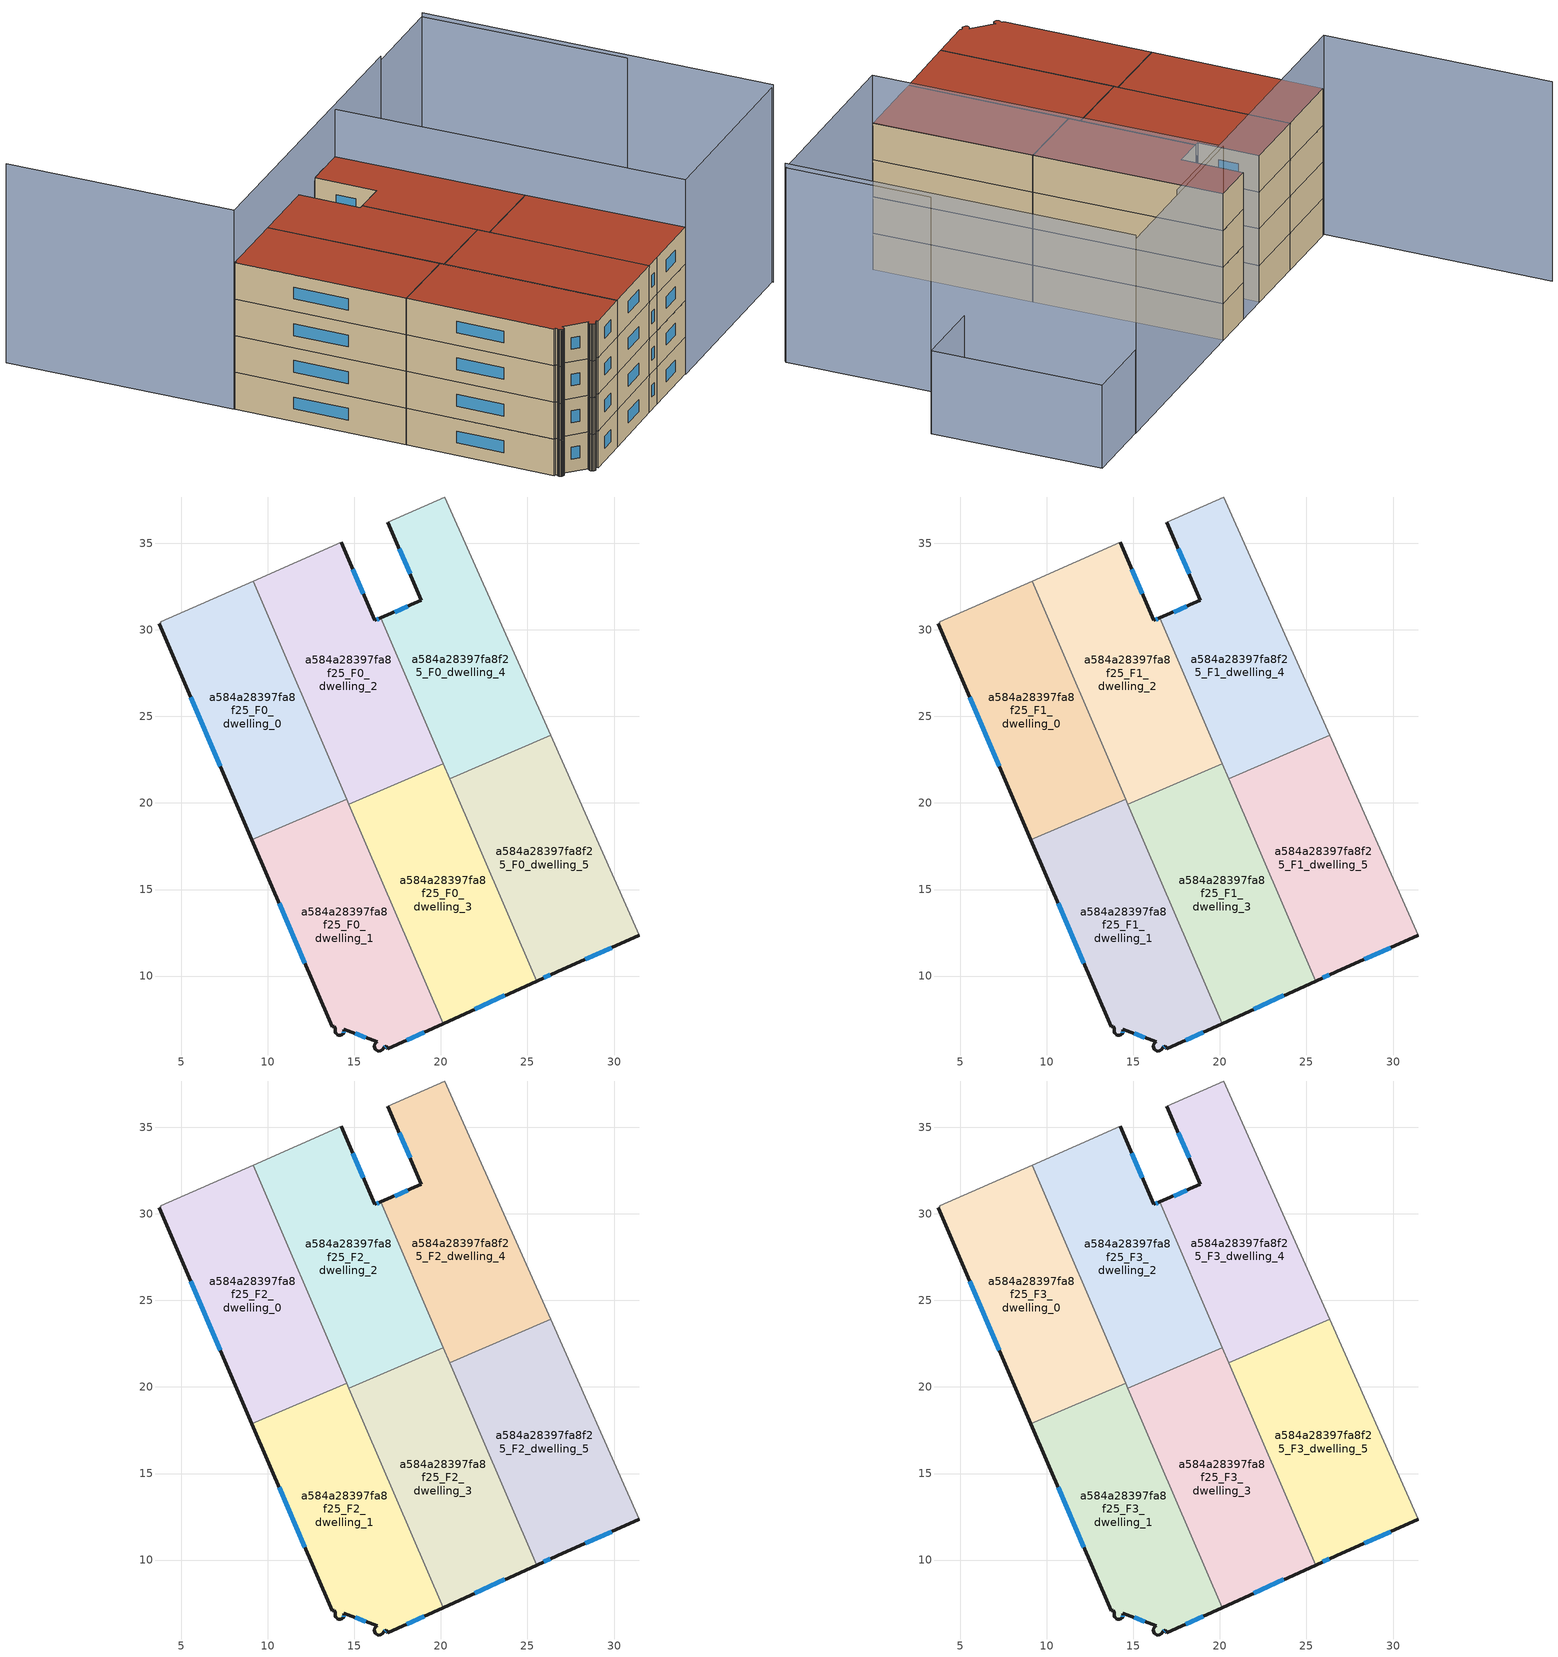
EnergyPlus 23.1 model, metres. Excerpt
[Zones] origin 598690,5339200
a584a28397fa8f25_F0_dwelling_0
 floor ground (EU_floor_Construction): 9.16,32.81 14.56,20.22 9.08,17.87 3.72,30.36 3.83,30.4 3.81,30.46 z0
 wall outside (EU_wall_Construction): 3.72,30.36 9.08,17.87 z0:3
 wall adiabatic (EU_wall_Construction): 9.16,32.81 3.81,30.46 3.83,30.4 3.72,30.36 z0:3
 wall to a584a28397fa8f25_F0_dwelling_1 (EU_wall_Construction): 9.08,17.87 14.56,20.22 z0:3
 wall to a584a28397fa8f25_F0_dwelling_2 (EU_wall_Construction): 14.56,20.22 9.16,32.81 z0:3
 window (EU_Window_Construction): 5.55,26.11 7.26,22.12 z1.02:1.98
a584a28397fa8f25_F0_dwelling_1
 floor ground (EU_floor_Construction): 14.56,20.22 20.12,7.26 16.93,5.81 16.85,5.94 16.7,5.87 16.65,5.78 16.52,5.68 16.38,5.67 16.29,5.71 16.21,5.77 16.17,5.86 16.15,5.96 16.18,6.06 16.23,6.14 16.31,6.2 14.4,6.94 14.42,6.84 14.35,6.68 14.28,6.61 14.19,6.58 14.09,6.59 14.01,6.62 13.94,6.69 13.9,6.77 13.89,6.87 13.91,6.96 13.85,7.11 13.72,7.07 9.08,17.87 z0
 wall outside (EU_wall_Construction): 9.08,17.87 13.72,7.07 13.85,7.11 13.91,6.96 13.89,6.87 13.9,6.77 13.94,6.69 14.01,6.62 14.09,6.59 14.19,6.58 14.28,6.61 14.35,6.68 14.42,6.84 14.4,6.94 16.31,6.2 16.23,6.14 16.18,6.06 16.15,5.96 16.17,5.86 16.21,5.77 16.29,5.71 16.38,5.67 16.52,5.68 16.65,5.78 16.7,5.87 16.85,5.94 16.93,5.81 20.12,7.26 z0:3
 wall to a584a28397fa8f25_F0_dwelling_3 (EU_wall_Construction): 20.12,7.26 14.68,19.93 z0:3
 wall to a584a28397fa8f25_F0_dwelling_2 (EU_wall_Construction): 14.68,19.93 14.56,20.22 z0:3
 window (EU_Window_Construction): 15.05,6.69 15.66,6.45 / 14.38,6.73 14.4,6.79 / 10.66,14.2 12.14,10.74 / 18.02,6.3 19.04,6.77 / 16.75,5.89 16.8,5.92 z1.02:1.98
a584a28397fa8f25_F0_dwelling_2
 floor ground (EU_floor_Construction): 16.52,30.68 20.13,22.27 14.68,19.93 9.16,32.81 14.25,35.04 16.18,30.54 z0
 wall outside (EU_wall_Construction): 16.52,30.68 16.18,30.54 14.25,35.04 z0:3
 wall to a584a28397fa8f25_F0_dwelling_3 (EU_wall_Construction): 14.68,19.93 20.13,22.27 z0:3
 wall adiabatic (EU_wall_Construction): 14.25,35.04 9.16,32.81 z0:3
 wall to a584a28397fa8f25_F0_dwelling_4 (EU_wall_Construction): 20.13,22.27 16.52,30.68 z0:3
 window (EU_Window_Construction): 15.53,32.07 14.91,33.51 / 16.41,30.63 16.3,30.59 z1.02:1.98
a584a28397fa8f25_F0_dwelling_3
 floor ground (EU_floor_Construction): 20.13,22.27 25.53,9.71 20.12,7.26 14.68,19.93 z0
 wall outside (EU_wall_Construction): 20.12,7.26 25.53,9.71 z0:3
 wall to a584a28397fa8f25_F0_dwelling_5 (EU_wall_Construction): 25.53,9.71 20.51,21.41 z0:3
 wall to a584a28397fa8f25_F0_dwelling_4 (EU_wall_Construction): 20.51,21.41 20.13,22.27 z0:3
 window (EU_Window_Construction): 21.96,8.1 23.69,8.88 z1.02:1.98
a584a28397fa8f25_F0_dwelling_4
 floor ground (EU_floor_Construction): 20.23,37.67 26.34,23.91 20.51,21.41 16.52,30.68 18.88,31.69 16.94,36.22 z0
 wall outside (EU_wall_Construction): 16.94,36.22 18.88,31.69 16.52,30.68 z0:3
 wall adiabatic (EU_wall_Construction): 26.34,23.91 20.23,37.67 16.94,36.22 z0:3
 wall to a584a28397fa8f25_F0_dwelling_5 (EU_wall_Construction): 20.51,21.41 26.34,23.91 z0:3
 window (EU_Window_Construction): 18.08,31.35 17.32,31.03 / 17.6,34.68 18.22,33.23 z1.02:1.98
a584a28397fa8f25_F0_dwelling_5
 floor ground (EU_floor_Construction): 26.34,23.91 31.46,12.36 26.73,10.26 25.53,9.71 20.51,21.41 z0
 wall outside (EU_wall_Construction): 25.53,9.71 26.73,10.26 31.46,12.36 z0:3
 wall adiabatic (EU_wall_Construction): 31.46,12.36 26.34,23.91 z0:3
 window (EU_Window_Construction): 25.94,9.9 26.32,10.07 / 28.34,10.98 29.85,11.65 z1.02:1.98
a584a28397fa8f25_F1_dwelling_0
 floor to a584a28397fa8f25_F0_dwelling_0 (EU_floor_Construction): 9.16,32.81 14.56,20.22 9.08,17.87 3.72,30.36 3.83,30.4 3.81,30.46 z3
 wall outside (EU_wall_Construction): 3.72,30.36 9.08,17.87 z3:6
 wall adiabatic (EU_wall_Construction): 9.16,32.81 3.81,30.46 3.83,30.4 3.72,30.36 z3:6
 wall to a584a28397fa8f25_F1_dwelling_1 (EU_wall_Construction): 9.08,17.87 14.56,20.22 z3:6
 wall to a584a28397fa8f25_F1_dwelling_2 (EU_wall_Construction): 14.56,20.22 9.16,32.81 z3:6
 window (EU_Window_Construction): 5.55,26.11 7.26,22.12 z4.02:4.98
a584a28397fa8f25_F1_dwelling_1
 floor to a584a28397fa8f25_F0_dwelling_1 (EU_floor_Construction): 14.56,20.22 20.12,7.26 16.93,5.81 16.85,5.94 16.7,5.87 16.65,5.78 16.52,5.68 16.38,5.67 16.29,5.71 16.21,5.77 16.17,5.86 16.15,5.96 16.18,6.06 16.23,6.14 16.31,6.2 14.4,6.94 14.42,6.84 14.35,6.68 14.28,6.61 14.19,6.58 14.09,6.59 14.01,6.62 13.94,6.69 13.9,6.77 13.89,6.87 13.91,6.96 13.85,7.11 13.72,7.07 9.08,17.87 z3
 wall outside (EU_wall_Construction): 9.08,17.87 13.72,7.07 13.85,7.11 13.91,6.96 13.89,6.87 13.9,6.77 13.94,6.69 14.01,6.62 14.09,6.59 14.19,6.58 14.28,6.61 14.35,6.68 14.42,6.84 14.4,6.94 16.31,6.2 16.23,6.14 16.18,6.06 16.15,5.96 16.17,5.86 16.21,5.77 16.29,5.71 16.38,5.67 16.52,5.68 16.65,5.78 16.7,5.87 16.85,5.94 16.93,5.81 20.12,7.26 z3:6
 wall to a584a28397fa8f25_F1_dwelling_3 (EU_wall_Construction): 20.12,7.26 14.68,19.93 z3:6
 wall to a584a28397fa8f25_F1_dwelling_2 (EU_wall_Construction): 14.68,19.93 14.56,20.22 z3:6
 window (EU_Window_Construction): 15.05,6.69 15.66,6.45 / 14.38,6.73 14.4,6.79 / 10.66,14.2 12.14,10.74 / 18.02,6.3 19.04,6.77 / 16.75,5.89 16.8,5.92 z4.02:4.98
a584a28397fa8f25_F1_dwelling_2
 floor to a584a28397fa8f25_F0_dwelling_2 (EU_floor_Construction): 16.52,30.68 20.13,22.27 14.68,19.93 9.16,32.81 14.25,35.04 16.18,30.54 z3
 wall outside (EU_wall_Construction): 16.52,30.68 16.18,30.54 14.25,35.04 z3:6
 wall to a584a28397fa8f25_F1_dwelling_3 (EU_wall_Construction): 14.68,19.93 20.13,22.27 z3:6
 wall adiabatic (EU_wall_Construction): 14.25,35.04 9.16,32.81 z3:6
 wall to a584a28397fa8f25_F1_dwelling_4 (EU_wall_Construction): 20.13,22.27 16.52,30.68 z3:6
 window (EU_Window_Construction): 15.53,32.07 14.91,33.51 / 16.41,30.63 16.3,30.59 z4.02:4.98
a584a28397fa8f25_F1_dwelling_3
 floor to a584a28397fa8f25_F0_dwelling_3 (EU_floor_Construction): 20.13,22.27 25.53,9.71 20.12,7.26 14.68,19.93 z3
 wall outside (EU_wall_Construction): 20.12,7.26 25.53,9.71 z3:6
 wall to a584a28397fa8f25_F1_dwelling_5 (EU_wall_Construction): 25.53,9.71 20.51,21.41 z3:6
 wall to a584a28397fa8f25_F1_dwelling_4 (EU_wall_Construction): 20.51,21.41 20.13,22.27 z3:6
 window (EU_Window_Construction): 21.96,8.1 23.69,8.88 z4.02:4.98
a584a28397fa8f25_F1_dwelling_4
 floor to a584a28397fa8f25_F0_dwelling_4 (EU_floor_Construction): 20.23,37.67 26.34,23.91 20.51,21.41 16.52,30.68 18.88,31.69 16.94,36.22 z3
 wall outside (EU_wall_Construction): 16.94,36.22 18.88,31.69 16.52,30.68 z3:6
 wall adiabatic (EU_wall_Construction): 26.34,23.91 20.23,37.67 16.94,36.22 z3:6
 wall to a584a28397fa8f25_F1_dwelling_5 (EU_wall_Construction): 20.51,21.41 26.34,23.91 z3:6
 window (EU_Window_Construction): 18.08,31.35 17.32,31.03 / 17.6,34.68 18.22,33.23 z4.02:4.98
a584a28397fa8f25_F1_dwelling_5
 floor to a584a28397fa8f25_F0_dwelling_5 (EU_floor_Construction): 26.34,23.91 31.46,12.36 26.73,10.26 25.53,9.71 20.51,21.41 z3
 wall outside (EU_wall_Construction): 25.53,9.71 26.73,10.26 31.46,12.36 z3:6
 wall adiabatic (EU_wall_Construction): 31.46,12.36 26.34,23.91 z3:6
 window (EU_Window_Construction): 25.94,9.9 26.32,10.07 / 28.34,10.98 29.85,11.65 z4.02:4.98
a584a28397fa8f25_F2_dwelling_0
 floor to a584a28397fa8f25_F1_dwelling_0 (EU_floor_Construction): 9.16,32.81 14.56,20.22 9.08,17.87 3.72,30.36 3.83,30.4 3.81,30.46 z6
 wall outside (EU_wall_Construction): 3.72,30.36 9.08,17.87 z6:9
 wall adiabatic (EU_wall_Construction): 9.16,32.81 3.81,30.46 3.83,30.4 3.72,30.36 z6:9
 wall to a584a28397fa8f25_F2_dwelling_1 (EU_wall_Construction): 9.08,17.87 14.56,20.22 z6:9
 wall to a584a28397fa8f25_F2_dwelling_2 (EU_wall_Construction): 14.56,20.22 9.16,32.81 z6:9
 window (EU_Window_Construction): 5.55,26.11 7.26,22.12 z7.02:7.98
a584a28397fa8f25_F2_dwelling_1
 floor to a584a28397fa8f25_F1_dwelling_1 (EU_floor_Construction): 14.56,20.22 20.12,7.26 16.93,5.81 16.85,5.94 16.7,5.87 16.65,5.78 16.52,5.68 16.38,5.67 16.29,5.71 16.21,5.77 16.17,5.86 16.15,5.96 16.18,6.06 16.23,6.14 16.31,6.2 14.4,6.94 14.42,6.84 14.35,6.68 14.28,6.61 14.19,6.58 14.09,6.59 14.01,6.62 13.94,6.69 13.9,6.77 13.89,6.87 13.91,6.96 13.85,7.11 13.72,7.07 9.08,17.87 z6
 wall outside (EU_wall_Construction): 9.08,17.87 13.72,7.07 13.85,7.11 13.91,6.96 13.89,6.87 13.9,6.77 13.94,6.69 14.01,6.62 14.09,6.59 14.19,6.58 14.28,6.61 14.35,6.68 14.42,6.84 14.4,6.94 16.31,6.2 16.23,6.14 16.18,6.06 16.15,5.96 16.17,5.86 16.21,5.77 16.29,5.71 16.38,5.67 16.52,5.68 16.65,5.78 16.7,5.87 16.85,5.94 16.93,5.81 20.12,7.26 z6:9
 wall to a584a28397fa8f25_F2_dwelling_3 (EU_wall_Construction): 20.12,7.26 14.68,19.93 z6:9
 wall to a584a28397fa8f25_F2_dwelling_2 (EU_wall_Construction): 14.68,19.93 14.56,20.22 z6:9
 window (EU_Window_Construction): 15.05,6.69 15.66,6.45 / 14.38,6.73 14.4,6.79 / 10.66,14.2 12.14,10.74 / 18.02,6.3 19.04,6.77 / 16.75,5.89 16.8,5.92 z7.02:7.98
a584a28397fa8f25_F2_dwelling_2
 floor to a584a28397fa8f25_F1_dwelling_2 (EU_floor_Construction): 16.52,30.68 20.13,22.27 14.68,19.93 9.16,32.81 14.25,35.04 16.18,30.54 z6
 wall outside (EU_wall_Construction): 16.52,30.68 16.18,30.54 14.25,35.04 z6:9
 wall to a584a28397fa8f25_F2_dwelling_3 (EU_wall_Construction): 14.68,19.93 20.13,22.27 z6:9
 wall adiabatic (EU_wall_Construction): 14.25,35.04 9.16,32.81 z6:9
 wall to a584a28397fa8f25_F2_dwelling_4 (EU_wall_Construction): 20.13,22.27 16.52,30.68 z6:9
 window (EU_Window_Construction): 15.53,32.07 14.91,33.51 / 16.41,30.63 16.3,30.59 z7.02:7.98
a584a28397fa8f25_F2_dwelling_3
 floor to a584a28397fa8f25_F1_dwelling_3 (EU_floor_Construction): 20.13,22.27 25.53,9.71 20.12,7.26 14.68,19.93 z6
 wall outside (EU_wall_Construction): 20.12,7.26 25.53,9.71 z6:9
 wall to a584a28397fa8f25_F2_dwelling_5 (EU_wall_Construction): 25.53,9.71 20.51,21.41 z6:9
 wall to a584a28397fa8f25_F2_dwelling_4 (EU_wall_Construction): 20.51,21.41 20.13,22.27 z6:9
 window (EU_Window_Construction): 21.96,8.1 23.69,8.88 z7.02:7.98
a584a28397fa8f25_F2_dwelling_4
 floor to a584a28397fa8f25_F1_dwelling_4 (EU_floor_Construction): 20.23,37.67 26.34,23.91 20.51,21.41 16.52,30.68 18.88,31.69 16.94,36.22 z6
 wall outside (EU_wall_Construction): 16.94,36.22 18.88,31.69 16.52,30.68 z6:9
 wall adiabatic (EU_wall_Construction): 26.34,23.91 20.23,37.67 16.94,36.22 z6:9
 wall to a584a28397fa8f25_F2_dwelling_5 (EU_wall_Construction): 20.51,21.41 26.34,23.91 z6:9
 window (EU_Window_Construction): 18.08,31.35 17.32,31.03 / 17.6,34.68 18.22,33.23 z7.02:7.98
a584a28397fa8f25_F2_dwelling_5
 floor to a584a28397fa8f25_F1_dwelling_5 (EU_floor_Construction): 26.34,23.91 31.46,12.36 26.73,10.26 25.53,9.71 20.51,21.41 z6
 wall outside (EU_wall_Construction): 25.53,9.71 26.73,10.26 31.46,12.36 z6:9
 wall adiabatic (EU_wall_Construction): 31.46,12.36 26.34,23.91 z6:9
 window (EU_Window_Construction): 25.94,9.9 26.32,10.07 / 28.34,10.98 29.85,11.65 z7.02:7.98
a584a28397fa8f25_F3_dwelling_0
 floor to a584a28397fa8f25_F2_dwelling_0 (EU_floor_Construction): 9.16,32.81 14.56,20.22 9.08,17.87 3.72,30.36 3.83,30.4 3.81,30.46 z9
 wall outside (EU_wall_Construction): 3.72,30.36 9.08,17.87 z9:12
 wall adiabatic (EU_wall_Construction): 9.16,32.81 3.81,30.46 3.83,30.4 3.72,30.36 z9:12
 wall to a584a28397fa8f25_F3_dwelling_1 (EU_wall_Construction): 9.08,17.87 14.56,20.22 z9:12
 wall to a584a28397fa8f25_F3_dwelling_2 (EU_wall_Construction): 14.56,20.22 9.16,32.81 z9:12
 window (EU_Window_Construction): 5.55,26.11 7.26,22.12 z10.02:10.98
 roof outside (EU_roof_Construction): 14.56,20.22 9.16,32.81 3.81,30.46 3.83,30.4 3.72,30.36 9.08,17.87 z12
a584a28397fa8f25_F3_dwelling_1
 floor to a584a28397fa8f25_F2_dwelling_1 (EU_floor_Construction): 14.56,20.22 20.12,7.26 16.93,5.81 16.85,5.94 16.7,5.87 16.65,5.78 16.52,5.68 16.38,5.67 16.29,5.71 16.21,5.77 16.17,5.86 16.15,5.96 16.18,6.06 16.23,6.14 16.31,6.2 14.4,6.94 14.42,6.84 14.35,6.68 14.28,6.61 14.19,6.58 14.09,6.59 14.01,6.62 13.94,6.69 13.9,6.77 13.89,6.87 13.91,6.96 13.85,7.11 13.72,7.07 9.08,17.87 z9
 wall outside (EU_wall_Construction): 9.08,17.87 13.72,7.07 13.85,7.11 13.91,6.96 13.89,6.87 13.9,6.77 13.94,6.69 14.01,6.62 14.09,6.59 14.19,6.58 14.28,6.61 14.35,6.68 14.42,6.84 14.4,6.94 16.31,6.2 16.23,6.14 16.18,6.06 16.15,5.96 16.17,5.86 16.21,5.77 16.29,5.71 16.38,5.67 16.52,5.68 16.65,5.78 16.7,5.87 16.85,5.94 16.93,5.81 20.12,7.26 z9:12
 wall to a584a28397fa8f25_F3_dwelling_3 (EU_wall_Construction): 20.12,7.26 14.68,19.93 z9:12
 wall to a584a28397fa8f25_F3_dwelling_2 (EU_wall_Construction): 14.68,19.93 14.56,20.22 z9:12
 window (EU_Window_Construction): 15.05,6.69 15.66,6.45 / 14.38,6.73 14.4,6.79 / 10.66,14.2 12.14,10.74 / 18.02,6.3 19.04,6.77 / 16.75,5.89 16.8,5.92 z10.02:10.98
 roof outside (EU_roof_Construction): 20.12,7.26 14.56,20.22 9.08,17.87 13.72,7.07 13.85,7.11 13.91,6.96 13.89,6.87 13.9,6.77 13.94,6.69 14.01,6.62 14.09,6.59 14.19,6.58 14.28,6.61 14.35,6.68 14.42,6.84 14.4,6.94 16.31,6.2 16.23,6.14 16.18,6.06 16.15,5.96 16.17,5.86 16.21,5.77 16.29,5.71 16.38,5.67 16.52,5.68 16.65,5.78 16.7,5.87 16.85,5.94 16.93,5.81 z12
a584a28397fa8f25_F3_dwelling_2
 floor to a584a28397fa8f25_F2_dwelling_2 (EU_floor_Construction): 16.52,30.68 20.13,22.27 14.68,19.93 9.16,32.81 14.25,35.04 16.18,30.54 z9
 wall outside (EU_wall_Construction): 16.52,30.68 16.18,30.54 14.25,35.04 z9:12
 wall to a584a28397fa8f25_F3_dwelling_3 (EU_wall_Construction): 14.68,19.93 20.13,22.27 z9:12
 wall adiabatic (EU_wall_Construction): 14.25,35.04 9.16,32.81 z9:12
 wall to a584a28397fa8f25_F3_dwelling_4 (EU_wall_Construction): 20.13,22.27 16.52,30.68 z9:12
 window (EU_Window_Construction): 15.53,32.07 14.91,33.51 / 16.41,30.63 16.3,30.59 z10.02:10.98
 roof outside (EU_roof_Construction): 20.13,22.27 16.52,30.68 16.18,30.54 14.25,35.04 9.16,32.81 14.68,19.93 z12
a584a28397fa8f25_F3_dwelling_3
 floor to a584a28397fa8f25_F2_dwelling_3 (EU_floor_Construction): 20.13,22.27 25.53,9.71 20.12,7.26 14.68,19.93 z9
 wall outside (EU_wall_Construction): 20.12,7.26 25.53,9.71 z9:12
 wall to a584a28397fa8f25_F3_dwelling_5 (EU_wall_Construction): 25.53,9.71 20.51,21.41 z9:12
 wall to a584a28397fa8f25_F3_dwelling_4 (EU_wall_Construction): 20.51,21.41 20.13,22.27 z9:12
 window (EU_Window_Construction): 21.96,8.1 23.69,8.88 z10.02:10.98
 roof outside (EU_roof_Construction): 25.53,9.71 20.13,22.27 14.68,19.93 20.12,7.26 z12
a584a28397fa8f25_F3_dwelling_4
 floor to a584a28397fa8f25_F2_dwelling_4 (EU_floor_Construction): 20.23,37.67 26.34,23.91 20.51,21.41 16.52,30.68 18.88,31.69 16.94,36.22 z9
 wall outside (EU_wall_Construction): 16.94,36.22 18.88,31.69 16.52,30.68 z9:12
 wall adiabatic (EU_wall_Construction): 26.34,23.91 20.23,37.67 16.94,36.22 z9:12
 wall to a584a28397fa8f25_F3_dwelling_5 (EU_wall_Construction): 20.51,21.41 26.34,23.91 z9:12
 window (EU_Window_Construction): 18.08,31.35 17.32,31.03 / 17.6,34.68 18.22,33.23 z10.02:10.98
 roof outside (EU_roof_Construction): 26.34,23.91 20.23,37.67 16.94,36.22 18.88,31.69 16.52,30.68 20.51,21.41 z12
a584a28397fa8f25_F3_dwelling_5
 floor to a584a28397fa8f25_F2_dwelling_5 (EU_floor_Construction): 26.34,23.91 31.46,12.36 26.73,10.26 25.53,9.71 20.51,21.41 z9
 wall outside (EU_wall_Construction): 25.53,9.71 26.73,10.26 31.46,12.36 z9:12
 wall adiabatic (EU_wall_Construction): 31.46,12.36 26.34,23.91 z9:12
 window (EU_Window_Construction): 25.94,9.9 26.32,10.07 / 28.34,10.98 29.85,11.65 z10.02:10.98
 roof outside (EU_roof_Construction): 31.46,12.36 26.34,23.91 20.51,21.41 25.53,9.71 26.73,10.26 z12
shading: 45.85,18.59 34.72,44.09 z0:16.2; 40.14,31.63 34.65,44 / 34.65,44 40.21,46.47 / 40.21,46.47 45.7,34.1 / 45.7,34.1 40.14,31.63 z0:6.8; 34.63,44.06 45.87,18.71 / 45.87,18.71 31.48,12.33 / 31.48,12.33 20.23,37.67 / 20.23,37.67 34.63,44.06 z0:15.9; 27.77,40.98 3.65,30.39 / 3.65,30.39 -3.63,46.96 z0:16.3
[Building]
EU S2 Campaign: North Axis=0; Terrain=City; Solar Distribution=FullExterior
[Site:Location]
Vienna: Latitude=48; Longitude=16.5; Time Zone=1; Elevation=183
[SizingPeriod:WeatherFileDays]
AnnualSizingPeriod: Begin Month=1; Begin Day of Month=1; End Month=12; End Day of Month=31; Day of Week for Start Day=Monday; Use Weather File Daylight Saving Period=No; Use Weather File Rain and Snow Indicators=No
[MATERIAL]
EU_InternalMass_Material: Roughness=MediumRough; Thickness=0.1; Conductivity=1; Density=1800; Specific Heat=900; Thermal Absorptance=0.9; Solar Absorptance=0.7; Visible Absorptance=0.7
[MATERIAL:NOMASS] Roughness=MediumRough; Thermal Absorptance=0.9; Solar Absorptance=0.7; Visible Absorptance=0.7
Name | Thermal Resistance
EU_wall_NoMass | 0.942466
EU_roof_NoMass | 0.551687
EU_floor_NoMass | 0.66527
[WINDOWMATERIAL:SIMPLEGLAZINGSYSTEM]
EU_Window_SimpleGlazing: UFactor=2.03367; Solar Heat Gain Coefficient=0.65; Visible Transmittance=0.65
[CONSTRUCTION]
EU_wall_Construction: EU_wall_NoMass
EU_roof_Construction: EU_roof_NoMass
EU_floor_Construction: EU_floor_NoMass
EU_Window_Construction: EU_Window_SimpleGlazing
EU_InternalMass_Construction: EU_InternalMass_Material
[ZONE] Type=1; Multiplier=1; Ceiling Height=autocalculate; Floor Area=autocalculate; Part of Total Floor Area=Yes
Name | Volume
a584a28397fa8f25_F0_dwelling_0; a584a28397fa8f25_F1_dwelling_0; a584a28397fa8f25_F2_dwelling_0; a584a28397fa8f25_F3_dwelling_0 | 244.323
a584a28397fa8f25_F0_dwelling_1; a584a28397fa8f25_F1_dwelling_1; a584a28397fa8f25_F2_dwelling_1; a584a28397fa8f25_F3_dwelling_1 | 244.315
a584a28397fa8f25_F0_dwelling_2; a584a28397fa8f25_F1_dwelling_2; a584a28397fa8f25_F2_dwelling_2; a584a28397fa8f25_F3_dwelling_2 | 244.313
a584a28397fa8f25_F0_dwelling_3; a584a28397fa8f25_F1_dwelling_3; a584a28397fa8f25_F2_dwelling_3; a584a28397fa8f25_F3_dwelling_3 | 244.309
a584a28397fa8f25_F0_dwelling_4; a584a28397fa8f25_F1_dwelling_4; a584a28397fa8f25_F2_dwelling_4; a584a28397fa8f25_F3_dwelling_4 | 244.304
a584a28397fa8f25_F0_dwelling_5; a584a28397fa8f25_F1_dwelling_5; a584a28397fa8f25_F2_dwelling_5; a584a28397fa8f25_F3_dwelling_5 | 244.306
[INTERNALMASS] Construction=EU_InternalMass_Construction
Name | Zone or ZoneList | Surface Area
a584a28397fa8f25_F0_dwelling_0_EU_InternalMass | a584a28397fa8f25_F0_dwelling_0 | 81.4392
a584a28397fa8f25_F0_dwelling_1_EU_InternalMass | a584a28397fa8f25_F0_dwelling_1 | 81.4375
a584a28397fa8f25_F0_dwelling_2_EU_InternalMass | a584a28397fa8f25_F0_dwelling_2 | 81.4367
a584a28397fa8f25_F0_dwelling_3_EU_InternalMass | a584a28397fa8f25_F0_dwelling_3 | 81.4348
a584a28397fa8f25_F0_dwelling_4_EU_InternalMass | a584a28397fa8f25_F0_dwelling_4 | 81.4344
a584a28397fa8f25_F0_dwelling_5_EU_InternalMass | a584a28397fa8f25_F0_dwelling_5 | 81.4347
a584a28397fa8f25_F1_dwelling_0_EU_InternalMass | a584a28397fa8f25_F1_dwelling_0 | 81.4392
a584a28397fa8f25_F1_dwelling_1_EU_InternalMass | a584a28397fa8f25_F1_dwelling_1 | 81.4375
a584a28397fa8f25_F1_dwelling_2_EU_InternalMass | a584a28397fa8f25_F1_dwelling_2 | 81.4367
a584a28397fa8f25_F1_dwelling_3_EU_InternalMass | a584a28397fa8f25_F1_dwelling_3 | 81.4348
a584a28397fa8f25_F1_dwelling_4_EU_InternalMass | a584a28397fa8f25_F1_dwelling_4 | 81.4344
a584a28397fa8f25_F1_dwelling_5_EU_InternalMass | a584a28397fa8f25_F1_dwelling_5 | 81.4347
a584a28397fa8f25_F2_dwelling_0_EU_InternalMass | a584a28397fa8f25_F2_dwelling_0 | 81.4392
a584a28397fa8f25_F2_dwelling_1_EU_InternalMass | a584a28397fa8f25_F2_dwelling_1 | 81.4375
a584a28397fa8f25_F2_dwelling_2_EU_InternalMass | a584a28397fa8f25_F2_dwelling_2 | 81.4367
a584a28397fa8f25_F2_dwelling_3_EU_InternalMass | a584a28397fa8f25_F2_dwelling_3 | 81.4348
a584a28397fa8f25_F2_dwelling_4_EU_InternalMass | a584a28397fa8f25_F2_dwelling_4 | 81.4344
a584a28397fa8f25_F2_dwelling_5_EU_InternalMass | a584a28397fa8f25_F2_dwelling_5 | 81.4347
a584a28397fa8f25_F3_dwelling_0_EU_InternalMass | a584a28397fa8f25_F3_dwelling_0 | 81.4392
a584a28397fa8f25_F3_dwelling_1_EU_InternalMass | a584a28397fa8f25_F3_dwelling_1 | 81.4375
a584a28397fa8f25_F3_dwelling_2_EU_InternalMass | a584a28397fa8f25_F3_dwelling_2 | 81.4367
a584a28397fa8f25_F3_dwelling_3_EU_InternalMass | a584a28397fa8f25_F3_dwelling_3 | 81.4348
a584a28397fa8f25_F3_dwelling_4_EU_InternalMass | a584a28397fa8f25_F3_dwelling_4 | 81.4344
a584a28397fa8f25_F3_dwelling_5_EU_InternalMass | a584a28397fa8f25_F3_dwelling_5 | 81.4347
[OTHEREQUIPMENT] Fuel Type=Electricity; Design Level Calculation Method=Watts/Area; Power per Zone Floor Area=1; Fraction Latent=0; Fraction Radiant=0; Fraction Lost=0; Carbon Dioxide Generation Rate=0; EndUse Subcategory=EU_Step8_InternalGains
Name | Zone or ZoneList or Space or SpaceList | Schedule
EU_Step8_InternalGain_a584a28397fa8f25_F0_dwelling_0_f000 | a584a28397fa8f25_F0_dwelling_0 | EU_Step8_GainSchedule_a584a28397fa8f25_F0_dwelling_0_f000
EU_Step8_InternalGain_a584a28397fa8f25_F0_dwelling_1_f000 | a584a28397fa8f25_F0_dwelling_1 | EU_Step8_GainSchedule_a584a28397fa8f25_F0_dwelling_1_f000
EU_Step8_InternalGain_a584a28397fa8f25_F0_dwelling_2_f000 | a584a28397fa8f25_F0_dwelling_2 | EU_Step8_GainSchedule_a584a28397fa8f25_F0_dwelling_2_f000
EU_Step8_InternalGain_a584a28397fa8f25_F0_dwelling_3_f000 | a584a28397fa8f25_F0_dwelling_3 | EU_Step8_GainSchedule_a584a28397fa8f25_F0_dwelling_3_f000
EU_Step8_InternalGain_a584a28397fa8f25_F0_dwelling_4_f000 | a584a28397fa8f25_F0_dwelling_4 | EU_Step8_GainSchedule_a584a28397fa8f25_F0_dwelling_4_f000
EU_Step8_InternalGain_a584a28397fa8f25_F0_dwelling_5_f000 | a584a28397fa8f25_F0_dwelling_5 | EU_Step8_GainSchedule_a584a28397fa8f25_F0_dwelling_5_f000
EU_Step8_InternalGain_a584a28397fa8f25_F1_dwelling_0_f000 | a584a28397fa8f25_F1_dwelling_0 | EU_Step8_GainSchedule_a584a28397fa8f25_F1_dwelling_0_f000
EU_Step8_InternalGain_a584a28397fa8f25_F1_dwelling_1_f000 | a584a28397fa8f25_F1_dwelling_1 | EU_Step8_GainSchedule_a584a28397fa8f25_F1_dwelling_1_f000
EU_Step8_InternalGain_a584a28397fa8f25_F1_dwelling_2_f000 | a584a28397fa8f25_F1_dwelling_2 | EU_Step8_GainSchedule_a584a28397fa8f25_F1_dwelling_2_f000
EU_Step8_InternalGain_a584a28397fa8f25_F1_dwelling_3_f000 | a584a28397fa8f25_F1_dwelling_3 | EU_Step8_GainSchedule_a584a28397fa8f25_F1_dwelling_3_f000
EU_Step8_InternalGain_a584a28397fa8f25_F1_dwelling_4_f000 | a584a28397fa8f25_F1_dwelling_4 | EU_Step8_GainSchedule_a584a28397fa8f25_F1_dwelling_4_f000
EU_Step8_InternalGain_a584a28397fa8f25_F1_dwelling_5_f000 | a584a28397fa8f25_F1_dwelling_5 | EU_Step8_GainSchedule_a584a28397fa8f25_F1_dwelling_5_f000
EU_Step8_InternalGain_a584a28397fa8f25_F2_dwelling_0_f000 | a584a28397fa8f25_F2_dwelling_0 | EU_Step8_GainSchedule_a584a28397fa8f25_F2_dwelling_0_f000
EU_Step8_InternalGain_a584a28397fa8f25_F2_dwelling_1_f000 | a584a28397fa8f25_F2_dwelling_1 | EU_Step8_GainSchedule_a584a28397fa8f25_F2_dwelling_1_f000
EU_Step8_InternalGain_a584a28397fa8f25_F2_dwelling_2_f000 | a584a28397fa8f25_F2_dwelling_2 | EU_Step8_GainSchedule_a584a28397fa8f25_F2_dwelling_2_f000
EU_Step8_InternalGain_a584a28397fa8f25_F2_dwelling_3_f000 | a584a28397fa8f25_F2_dwelling_3 | EU_Step8_GainSchedule_a584a28397fa8f25_F2_dwelling_3_f000
EU_Step8_InternalGain_a584a28397fa8f25_F2_dwelling_4_f000 | a584a28397fa8f25_F2_dwelling_4 | EU_Step8_GainSchedule_a584a28397fa8f25_F2_dwelling_4_f000
EU_Step8_InternalGain_a584a28397fa8f25_F2_dwelling_5_f000 | a584a28397fa8f25_F2_dwelling_5 | EU_Step8_GainSchedule_a584a28397fa8f25_F2_dwelling_5_f000
EU_Step8_InternalGain_a584a28397fa8f25_F3_dwelling_0_f000 | a584a28397fa8f25_F3_dwelling_0 | EU_Step8_GainSchedule_a584a28397fa8f25_F3_dwelling_0_f000
EU_Step8_InternalGain_a584a28397fa8f25_F3_dwelling_1_f000 | a584a28397fa8f25_F3_dwelling_1 | EU_Step8_GainSchedule_a584a28397fa8f25_F3_dwelling_1_f000
EU_Step8_InternalGain_a584a28397fa8f25_F3_dwelling_2_f000 | a584a28397fa8f25_F3_dwelling_2 | EU_Step8_GainSchedule_a584a28397fa8f25_F3_dwelling_2_f000
EU_Step8_InternalGain_a584a28397fa8f25_F3_dwelling_3_f000 | a584a28397fa8f25_F3_dwelling_3 | EU_Step8_GainSchedule_a584a28397fa8f25_F3_dwelling_3_f000
EU_Step8_InternalGain_a584a28397fa8f25_F3_dwelling_4_f000 | a584a28397fa8f25_F3_dwelling_4 | EU_Step8_GainSchedule_a584a28397fa8f25_F3_dwelling_4_f000
EU_Step8_InternalGain_a584a28397fa8f25_F3_dwelling_5_f000 | a584a28397fa8f25_F3_dwelling_5 | EU_Step8_GainSchedule_a584a28397fa8f25_F3_dwelling_5_f000
[ZONEVENTILATION:DESIGNFLOWRATE] Schedule=EU_AlwaysOn; Design Flow Rate Calculation Method=AirChanges/Hour; Air Changes per Hour=0.530523; Ventilation Type=Natural; Fan Pressure Rise=0; Fan Total Efficiency=1; Constant Term Coefficient=1; Temperature Term Coefficient=0; Velocity Term Coefficient=0; Velocity Squared Term Coefficient=0; Minimum Indoor Temperature=-100; Maximum Indoor Temperature=100; Delta Temperature=-100; Minimum Outdoor Temperature=-100; Maximum Outdoor Temperature=100; Maximum Wind Speed=40
Name | Zone or ZoneList or Space or SpaceList
EU_ConstantAir_a584a28397fa8f25_F0_dwelling_0 | a584a28397fa8f25_F0_dwelling_0
EU_ConstantAir_a584a28397fa8f25_F0_dwelling_1 | a584a28397fa8f25_F0_dwelling_1
EU_ConstantAir_a584a28397fa8f25_F0_dwelling_2 | a584a28397fa8f25_F0_dwelling_2
EU_ConstantAir_a584a28397fa8f25_F0_dwelling_3 | a584a28397fa8f25_F0_dwelling_3
EU_ConstantAir_a584a28397fa8f25_F0_dwelling_4 | a584a28397fa8f25_F0_dwelling_4
EU_ConstantAir_a584a28397fa8f25_F0_dwelling_5 | a584a28397fa8f25_F0_dwelling_5
EU_ConstantAir_a584a28397fa8f25_F1_dwelling_0 | a584a28397fa8f25_F1_dwelling_0
EU_ConstantAir_a584a28397fa8f25_F1_dwelling_1 | a584a28397fa8f25_F1_dwelling_1
EU_ConstantAir_a584a28397fa8f25_F1_dwelling_2 | a584a28397fa8f25_F1_dwelling_2
EU_ConstantAir_a584a28397fa8f25_F1_dwelling_3 | a584a28397fa8f25_F1_dwelling_3
EU_ConstantAir_a584a28397fa8f25_F1_dwelling_4 | a584a28397fa8f25_F1_dwelling_4
EU_ConstantAir_a584a28397fa8f25_F1_dwelling_5 | a584a28397fa8f25_F1_dwelling_5
EU_ConstantAir_a584a28397fa8f25_F2_dwelling_0 | a584a28397fa8f25_F2_dwelling_0
EU_ConstantAir_a584a28397fa8f25_F2_dwelling_1 | a584a28397fa8f25_F2_dwelling_1
EU_ConstantAir_a584a28397fa8f25_F2_dwelling_2 | a584a28397fa8f25_F2_dwelling_2
EU_ConstantAir_a584a28397fa8f25_F2_dwelling_3 | a584a28397fa8f25_F2_dwelling_3
EU_ConstantAir_a584a28397fa8f25_F2_dwelling_4 | a584a28397fa8f25_F2_dwelling_4
EU_ConstantAir_a584a28397fa8f25_F2_dwelling_5 | a584a28397fa8f25_F2_dwelling_5
EU_ConstantAir_a584a28397fa8f25_F3_dwelling_0 | a584a28397fa8f25_F3_dwelling_0
EU_ConstantAir_a584a28397fa8f25_F3_dwelling_1 | a584a28397fa8f25_F3_dwelling_1
EU_ConstantAir_a584a28397fa8f25_F3_dwelling_2 | a584a28397fa8f25_F3_dwelling_2
EU_ConstantAir_a584a28397fa8f25_F3_dwelling_3 | a584a28397fa8f25_F3_dwelling_3
EU_ConstantAir_a584a28397fa8f25_F3_dwelling_4 | a584a28397fa8f25_F3_dwelling_4
EU_ConstantAir_a584a28397fa8f25_F3_dwelling_5 | a584a28397fa8f25_F3_dwelling_5
[HVACTEMPLATE:THERMOSTAT] Constant Heating Setpoint=20; Constant Cooling Setpoint=50
EU_HeatOnly_a584a28397fa8f25_F0_dwelling_0; EU_HeatOnly_a584a28397fa8f25_F0_dwelling_1; EU_HeatOnly_a584a28397fa8f25_F0_dwelling_2; EU_HeatOnly_a584a28397fa8f25_F0_dwelling_3; EU_HeatOnly_a584a28397fa8f25_F0_dwelling_4; EU_HeatOnly_a584a28397fa8f25_F0_dwelling_5; EU_HeatOnly_a584a28397fa8f25_F1_dwelling_0; EU_HeatOnly_a584a28397fa8f25_F1_dwelling_1; EU_HeatOnly_a584a28397fa8f25_F1_dwelling_2; EU_HeatOnly_a584a28397fa8f25_F1_dwelling_3; EU_HeatOnly_a584a28397fa8f25_F1_dwelling_4; EU_HeatOnly_a584a28397fa8f25_F1_dwelling_5; EU_HeatOnly_a584a28397fa8f25_F2_dwelling_0; EU_HeatOnly_a584a28397fa8f25_F2_dwelling_1; EU_HeatOnly_a584a28397fa8f25_F2_dwelling_2; EU_HeatOnly_a584a28397fa8f25_F2_dwelling_3; EU_HeatOnly_a584a28397fa8f25_F2_dwelling_4; EU_HeatOnly_a584a28397fa8f25_F2_dwelling_5; EU_HeatOnly_a584a28397fa8f25_F3_dwelling_0; EU_HeatOnly_a584a28397fa8f25_F3_dwelling_1; EU_HeatOnly_a584a28397fa8f25_F3_dwelling_2; EU_HeatOnly_a584a28397fa8f25_F3_dwelling_3; EU_HeatOnly_a584a28397fa8f25_F3_dwelling_4; EU_HeatOnly_a584a28397fa8f25_F3_dwelling_5
[HVACTEMPLATE:ZONE:IDEALLOADSAIRSYSTEM] System Availability Schedule=EU_AlwaysOn; Maximum Heating Supply Air Temperature=50; Minimum Cooling Supply Air Temperature=13; Maximum Heating Supply Air Humidity Ratio=0.0156; Minimum Cooling Supply Air Humidity Ratio=0.0077; Heating Limit=NoLimit; Cooling Limit=NoLimit; Heating Availability Schedule=EU_AlwaysOn; Cooling Availability Schedule=EU_CoolingOff; Dehumidification Control Type=ConstantSensibleHeatRatio; Cooling Sensible Heat Ratio=0.7; Dehumidification Setpoint=60; Humidification Control Type=None; Humidification Setpoint=30; Outdoor Air Method=None; Outdoor Air Flow Rate per Person=0.00944; Outdoor Air Flow Rate per Zone Floor Area=0; Outdoor Air Flow Rate per Zone=0; Demand Controlled Ventilation Type=None; Outdoor Air Economizer Type=NoEconomizer; Heat Recovery Type=None; Sensible Heat Recovery Effectiveness=0.7; Latent Heat Recovery Effectiveness=0.65
Name | Template Thermostat
a584a28397fa8f25_F0_dwelling_0 | EU_HeatOnly_a584a28397fa8f25_F0_dwelling_0
a584a28397fa8f25_F0_dwelling_1 | EU_HeatOnly_a584a28397fa8f25_F0_dwelling_1
a584a28397fa8f25_F0_dwelling_2 | EU_HeatOnly_a584a28397fa8f25_F0_dwelling_2
a584a28397fa8f25_F0_dwelling_3 | EU_HeatOnly_a584a28397fa8f25_F0_dwelling_3
a584a28397fa8f25_F0_dwelling_4 | EU_HeatOnly_a584a28397fa8f25_F0_dwelling_4
a584a28397fa8f25_F0_dwelling_5 | EU_HeatOnly_a584a28397fa8f25_F0_dwelling_5
a584a28397fa8f25_F1_dwelling_0 | EU_HeatOnly_a584a28397fa8f25_F1_dwelling_0
a584a28397fa8f25_F1_dwelling_1 | EU_HeatOnly_a584a28397fa8f25_F1_dwelling_1
a584a28397fa8f25_F1_dwelling_2 | EU_HeatOnly_a584a28397fa8f25_F1_dwelling_2
a584a28397fa8f25_F1_dwelling_3 | EU_HeatOnly_a584a28397fa8f25_F1_dwelling_3
a584a28397fa8f25_F1_dwelling_4 | EU_HeatOnly_a584a28397fa8f25_F1_dwelling_4
a584a28397fa8f25_F1_dwelling_5 | EU_HeatOnly_a584a28397fa8f25_F1_dwelling_5
a584a28397fa8f25_F2_dwelling_0 | EU_HeatOnly_a584a28397fa8f25_F2_dwelling_0
a584a28397fa8f25_F2_dwelling_1 | EU_HeatOnly_a584a28397fa8f25_F2_dwelling_1
a584a28397fa8f25_F2_dwelling_2 | EU_HeatOnly_a584a28397fa8f25_F2_dwelling_2
a584a28397fa8f25_F2_dwelling_3 | EU_HeatOnly_a584a28397fa8f25_F2_dwelling_3
a584a28397fa8f25_F2_dwelling_4 | EU_HeatOnly_a584a28397fa8f25_F2_dwelling_4
a584a28397fa8f25_F2_dwelling_5 | EU_HeatOnly_a584a28397fa8f25_F2_dwelling_5
a584a28397fa8f25_F3_dwelling_0 | EU_HeatOnly_a584a28397fa8f25_F3_dwelling_0
a584a28397fa8f25_F3_dwelling_1 | EU_HeatOnly_a584a28397fa8f25_F3_dwelling_1
a584a28397fa8f25_F3_dwelling_2 | EU_HeatOnly_a584a28397fa8f25_F3_dwelling_2
a584a28397fa8f25_F3_dwelling_3 | EU_HeatOnly_a584a28397fa8f25_F3_dwelling_3
a584a28397fa8f25_F3_dwelling_4 | EU_HeatOnly_a584a28397fa8f25_F3_dwelling_4
a584a28397fa8f25_F3_dwelling_5 | EU_HeatOnly_a584a28397fa8f25_F3_dwelling_5
[SIZING:ZONE] Zone Cooling Design Supply Air Temperature Input Method=SupplyAirTemperature; Zone Cooling Design Supply Air Temperature=13; Zone Heating Design Supply Air Temperature Input Method=SupplyAirTemperature; Zone Heating Design Supply Air Temperature=50; Zone Cooling Design Supply Air Humidity Ratio=0.008; Zone Heating Design Supply Air Humidity Ratio=0.008; Cooling Design Air Flow Method=DesignDay; Cooling Design Air Flow Rate=0; Cooling Minimum Air Flow per Zone Floor Area=0.000762; Cooling Minimum Air Flow=0; Cooling Minimum Air Flow Fraction=0.2; Heating Design Air Flow Method=DesignDay; Heating Design Air Flow Rate=0; Heating Maximum Air Flow per Zone Floor Area=0.002032; Heating Maximum Air Flow=0.141576; Heating Maximum Air Flow Fraction=0.3; Account for Dedicated Outdoor Air System=No; Dedicated Outdoor Air System Control Strategy=NeutralSupplyAir; Dedicated Outdoor Air Low Setpoint Temperature for Design=autosize; Dedicated Outdoor Air High Setpoint Temperature for Design=autosize; Zone Load Sizing Method=Sensible Load Only No Latent Load; Zone Latent Cooling Design Supply Air Humidity Ratio Input Method=HumidityRatioDifference; Zone Cooling Design Supply Air Humidity Ratio Difference=0.005; Zone Latent Heating Design Supply Air Humidity Ratio Input Method=HumidityRatioDifference; Zone Humidification Design Supply Air Humidity Ratio Difference=0.005
a584a28397fa8f25_F0_dwelling_0; a584a28397fa8f25_F0_dwelling_1; a584a28397fa8f25_F0_dwelling_2; a584a28397fa8f25_F0_dwelling_3; a584a28397fa8f25_F0_dwelling_4; a584a28397fa8f25_F0_dwelling_5; a584a28397fa8f25_F1_dwelling_0; a584a28397fa8f25_F1_dwelling_1; a584a28397fa8f25_F1_dwelling_2; a584a28397fa8f25_F1_dwelling_3; a584a28397fa8f25_F1_dwelling_4; a584a28397fa8f25_F1_dwelling_5; a584a28397fa8f25_F2_dwelling_0; a584a28397fa8f25_F2_dwelling_1; a584a28397fa8f25_F2_dwelling_2; a584a28397fa8f25_F2_dwelling_3; a584a28397fa8f25_F2_dwelling_4; a584a28397fa8f25_F2_dwelling_5; a584a28397fa8f25_F3_dwelling_0; a584a28397fa8f25_F3_dwelling_1; a584a28397fa8f25_F3_dwelling_2; a584a28397fa8f25_F3_dwelling_3; a584a28397fa8f25_F3_dwelling_4; a584a28397fa8f25_F3_dwelling_5
[SCHEDULE:CONSTANT]
Name | Hourly Value
EU_AlwaysOn | 1
EU_CoolingOff | 0
[SCHEDULE:FILE] Column Number=1; Rows to Skip at Top=0; Number of Hours of Data=8760; Column Separator=Comma; Interpolate to Timestep=No; Minutes per Item=60; Adjust Schedule for Daylight Savings=Yes
Name | File
EU_Step8_GainSchedule_a584a28397fa8f25_F0_dwelling_0_f000 | ../../schedules/a584a28397fa8f25/a584a28397fa8f25_F0_dwelling_0_f000_gain.csv
EU_Step8_GainSchedule_a584a28397fa8f25_F0_dwelling_1_f000 | ../../schedules/a584a28397fa8f25/a584a28397fa8f25_F0_dwelling_1_f000_gain.csv
EU_Step8_GainSchedule_a584a28397fa8f25_F0_dwelling_2_f000 | ../../schedules/a584a28397fa8f25/a584a28397fa8f25_F0_dwelling_2_f000_gain.csv
EU_Step8_GainSchedule_a584a28397fa8f25_F0_dwelling_3_f000 | ../../schedules/a584a28397fa8f25/a584a28397fa8f25_F0_dwelling_3_f000_gain.csv
EU_Step8_GainSchedule_a584a28397fa8f25_F0_dwelling_4_f000 | ../../schedules/a584a28397fa8f25/a584a28397fa8f25_F0_dwelling_4_f000_gain.csv
EU_Step8_GainSchedule_a584a28397fa8f25_F0_dwelling_5_f000 | ../../schedules/a584a28397fa8f25/a584a28397fa8f25_F0_dwelling_5_f000_gain.csv
EU_Step8_GainSchedule_a584a28397fa8f25_F1_dwelling_0_f000 | ../../schedules/a584a28397fa8f25/a584a28397fa8f25_F1_dwelling_0_f000_gain.csv
EU_Step8_GainSchedule_a584a28397fa8f25_F1_dwelling_1_f000 | ../../schedules/a584a28397fa8f25/a584a28397fa8f25_F1_dwelling_1_f000_gain.csv
EU_Step8_GainSchedule_a584a28397fa8f25_F1_dwelling_2_f000 | ../../schedules/a584a28397fa8f25/a584a28397fa8f25_F1_dwelling_2_f000_gain.csv
EU_Step8_GainSchedule_a584a28397fa8f25_F1_dwelling_3_f000 | ../../schedules/a584a28397fa8f25/a584a28397fa8f25_F1_dwelling_3_f000_gain.csv
EU_Step8_GainSchedule_a584a28397fa8f25_F1_dwelling_4_f000 | ../../schedules/a584a28397fa8f25/a584a28397fa8f25_F1_dwelling_4_f000_gain.csv
EU_Step8_GainSchedule_a584a28397fa8f25_F1_dwelling_5_f000 | ../../schedules/a584a28397fa8f25/a584a28397fa8f25_F1_dwelling_5_f000_gain.csv
EU_Step8_GainSchedule_a584a28397fa8f25_F2_dwelling_0_f000 | ../../schedules/a584a28397fa8f25/a584a28397fa8f25_F2_dwelling_0_f000_gain.csv
EU_Step8_GainSchedule_a584a28397fa8f25_F2_dwelling_1_f000 | ../../schedules/a584a28397fa8f25/a584a28397fa8f25_F2_dwelling_1_f000_gain.csv
EU_Step8_GainSchedule_a584a28397fa8f25_F2_dwelling_2_f000 | ../../schedules/a584a28397fa8f25/a584a28397fa8f25_F2_dwelling_2_f000_gain.csv
EU_Step8_GainSchedule_a584a28397fa8f25_F2_dwelling_3_f000 | ../../schedules/a584a28397fa8f25/a584a28397fa8f25_F2_dwelling_3_f000_gain.csv
EU_Step8_GainSchedule_a584a28397fa8f25_F2_dwelling_4_f000 | ../../schedules/a584a28397fa8f25/a584a28397fa8f25_F2_dwelling_4_f000_gain.csv
EU_Step8_GainSchedule_a584a28397fa8f25_F2_dwelling_5_f000 | ../../schedules/a584a28397fa8f25/a584a28397fa8f25_F2_dwelling_5_f000_gain.csv
EU_Step8_GainSchedule_a584a28397fa8f25_F3_dwelling_0_f000 | ../../schedules/a584a28397fa8f25/a584a28397fa8f25_F3_dwelling_0_f000_gain.csv
EU_Step8_GainSchedule_a584a28397fa8f25_F3_dwelling_1_f000 | ../../schedules/a584a28397fa8f25/a584a28397fa8f25_F3_dwelling_1_f000_gain.csv
EU_Step8_GainSchedule_a584a28397fa8f25_F3_dwelling_2_f000 | ../../schedules/a584a28397fa8f25/a584a28397fa8f25_F3_dwelling_2_f000_gain.csv
EU_Step8_GainSchedule_a584a28397fa8f25_F3_dwelling_3_f000 | ../../schedules/a584a28397fa8f25/a584a28397fa8f25_F3_dwelling_3_f000_gain.csv
EU_Step8_GainSchedule_a584a28397fa8f25_F3_dwelling_4_f000 | ../../schedules/a584a28397fa8f25/a584a28397fa8f25_F3_dwelling_4_f000_gain.csv
EU_Step8_GainSchedule_a584a28397fa8f25_F3_dwelling_5_f000 | ../../schedules/a584a28397fa8f25/a584a28397fa8f25_F3_dwelling_5_f000_gain.csv
